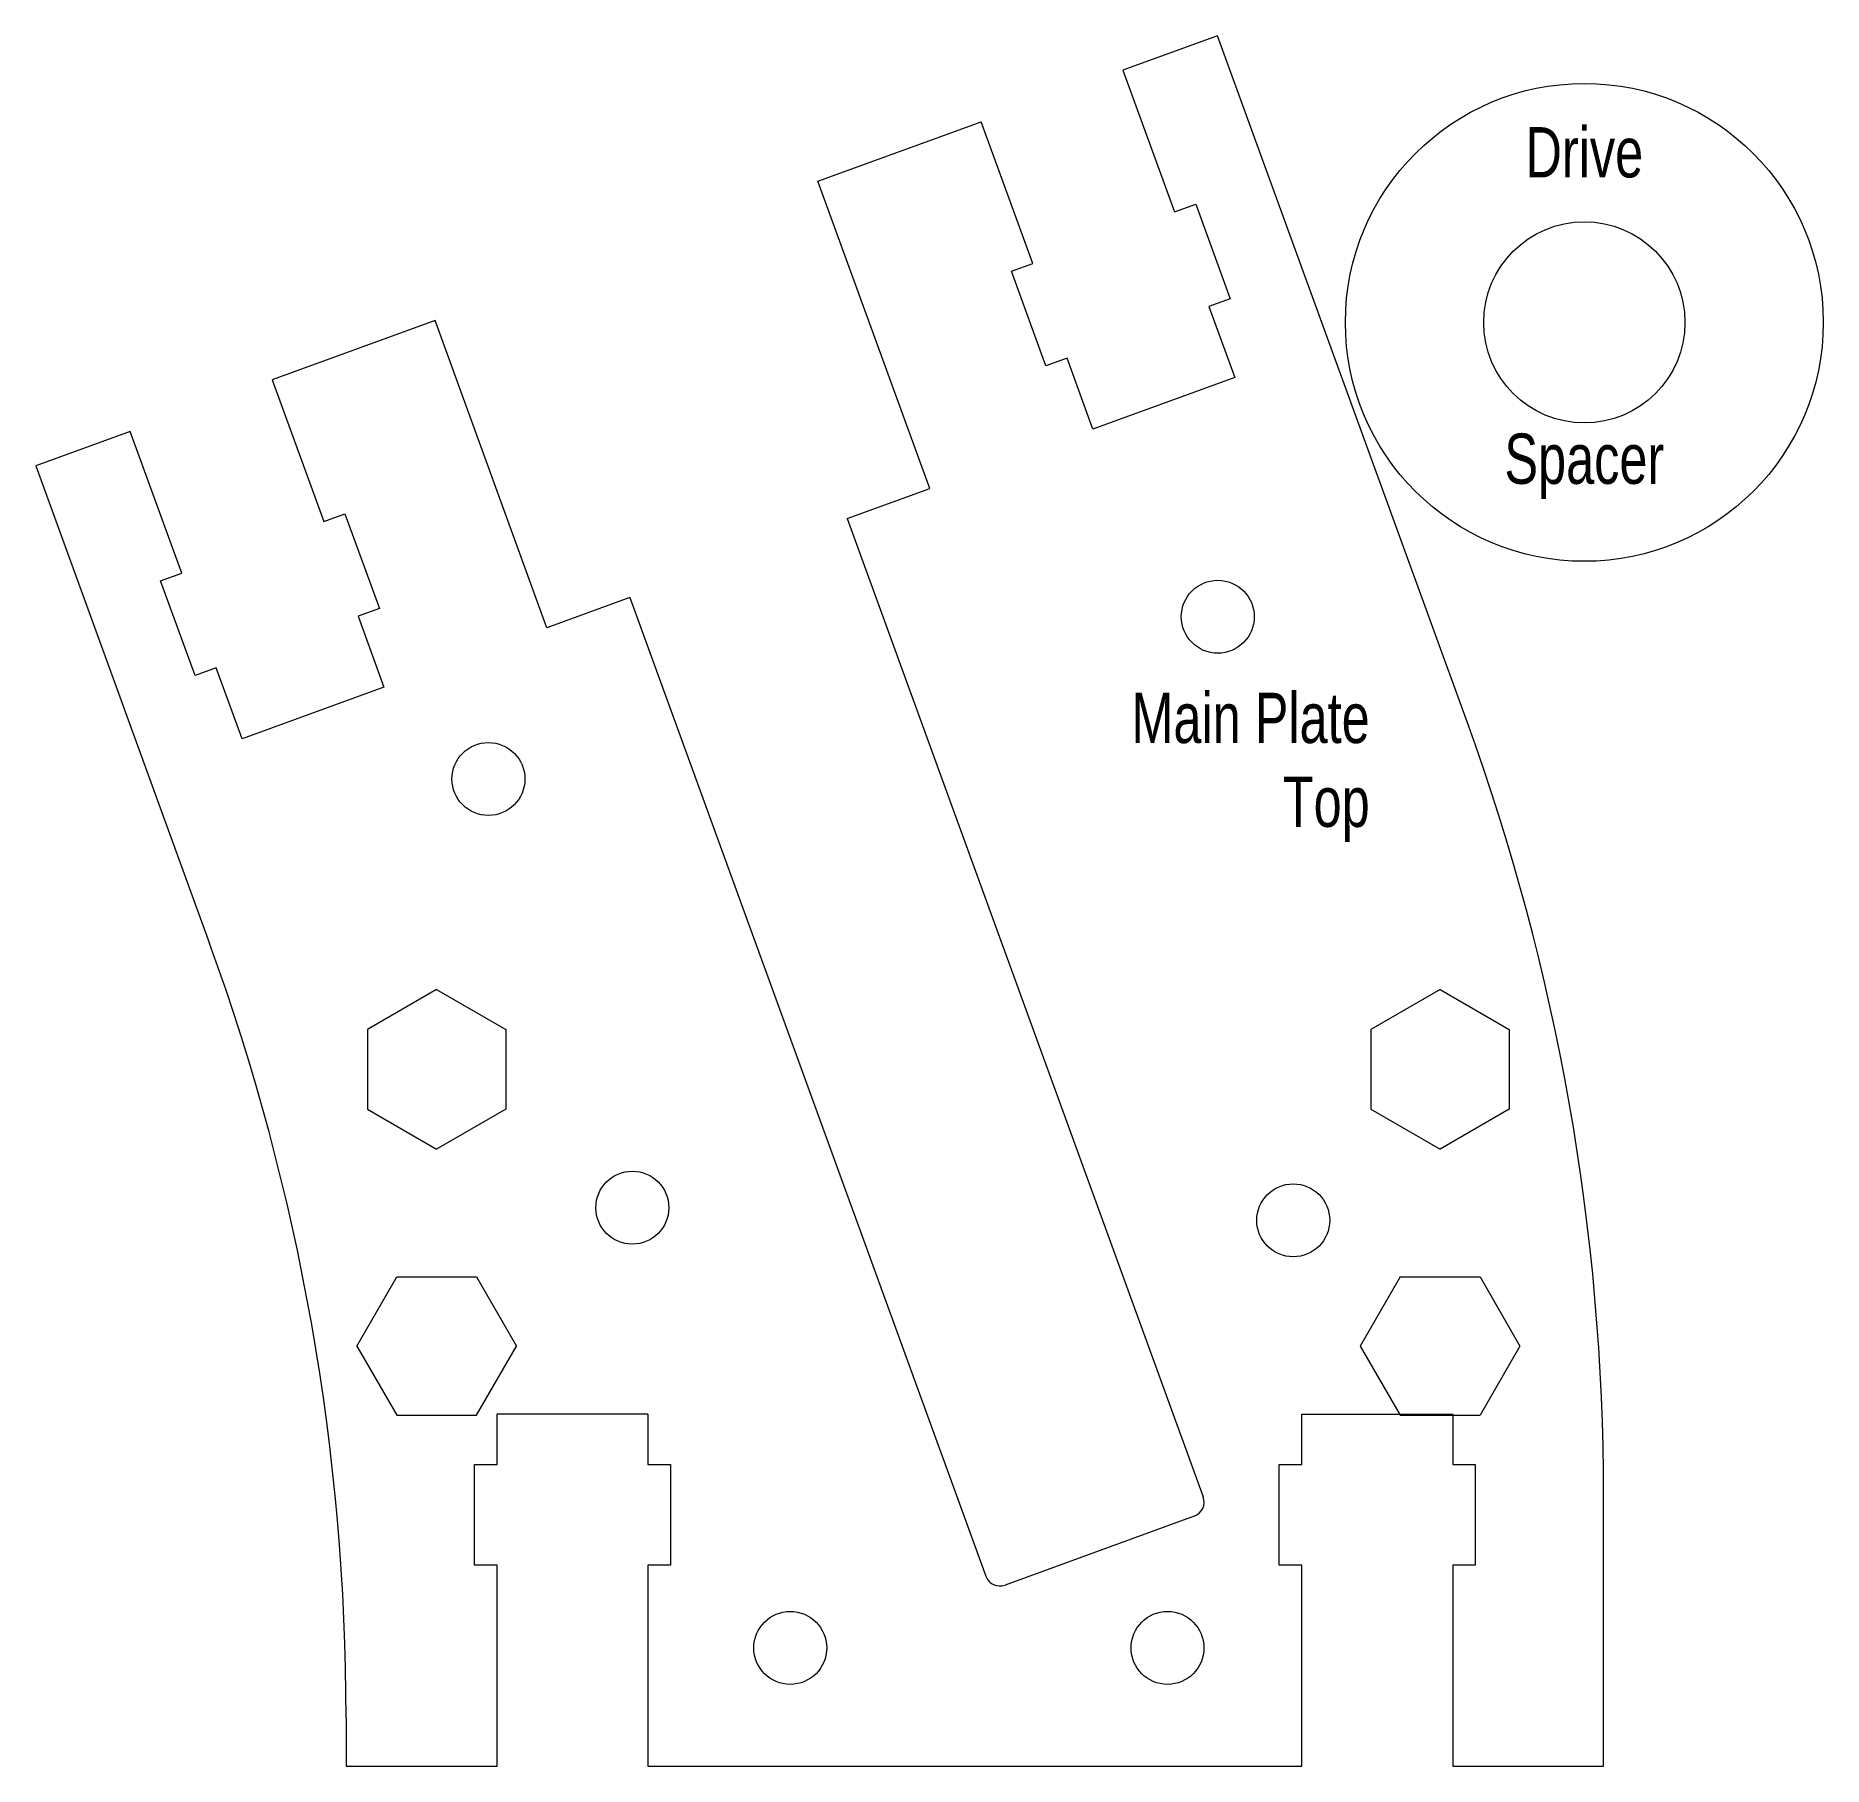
# Model space of a CAD drawing. Header units: millimetres. Extents: x 4.4 to 75.5, y 0.6 to 69.4.
import ezdxf

# ---------------------------------------------------------------- set-up
doc = ezdxf.new("R2010")
doc.units = ezdxf.units.MM
for name, color, linetype, lineweight, true_color in [('Main Plate Top Layer', 7, 'CONTINUOUS', 0, 0x000000), ('Main Plate Top Text', 4, 'CONTINUOUS', 0, 0x00ffff), ('Notes', 7, 'CONTINUOUS', 0, 0xffffff), ('Text', 4, 'CONTINUOUS', 0, 0x00ffff), ('Top', 7, 'CONTINUOUS', 0, 0xffffff)]:
    doc.layers.add(name, color=color, linetype=linetype, lineweight=lineweight, true_color=true_color)
doc.styles.get("Standard").update_dxf_attribs({"font": 'txt', "width": 0.75})

msp = doc.modelspace()

# ---------------------------------------------------------------- linework, layer by layer
at = {"layer": 'Main Plate Top Layer'}
for p, q in [((51.41, 69.397), (47.651, 68.029)), ((61.338, 42.121), (51.41, 69.397)), ((47.651, 68.029), (49.703, 62.391)), ((35.529, 63.617), (42.013, 65.977)), ((44.065, 60.339), (42.013, 65.977)), ((39.976, 51.401), (35.529, 63.617)), ((49.703, 62.391), (50.549, 62.699)), ((50.549, 62.699), (51.917, 58.94)), ((43.22, 60.031), (44.065, 60.339)), ((44.588, 56.272), (43.22, 60.031)), ((51.917, 58.94), (51.072, 58.632)), ((51.072, 58.632), (52.098, 55.813)), ((20.306, 58.077), (13.822, 55.717)), ((24.753, 45.861), (20.306, 58.077)), ((45.433, 56.58), (44.588, 56.272)), ((46.459, 53.761), (45.433, 56.58)), ((13.822, 55.717), (15.875, 50.078)), ((52.098, 55.813), (46.459, 53.761)), ((8.184, 53.664), (4.426, 52.296)), ((10.236, 48.026), (8.184, 53.664)), ((4.426, 52.296), (11.338, 33.305)), ((36.687, 50.204), (39.976, 51.401)), ((15.875, 50.078), (16.72, 50.386)), ((16.72, 50.386), (18.088, 46.627)), ((36.687, 50.204), (50.846, 11.301)), ((9.391, 47.718), (10.236, 48.026)), ((10.759, 43.96), (9.391, 47.718)), ((28.042, 47.058), (24.753, 45.861)), ((28.042, 47.058), (42.201, 8.154)), ((18.088, 46.627), (17.243, 46.32)), ((17.243, 46.32), (18.269, 43.501)), ((11.604, 44.268), (10.759, 43.96)), ((12.631, 41.448), (11.604, 44.268)), ((18.269, 43.501), (12.631, 41.448)), ((20.366, 31.476), (17.616, 29.888)), ((20.366, 31.476), (23.116, 29.888)), ((60.266, 31.476), (57.516, 29.888)), ((60.266, 31.476), (63.016, 29.888)), ((17.616, 29.888), (17.616, 26.713)), ((23.116, 29.888), (23.116, 26.713)), ((57.516, 29.888), (57.516, 26.713)), ((63.016, 29.888), (63.016, 26.713)), ((17.616, 26.713), (20.366, 25.125)), ((23.116, 26.713), (20.366, 25.125)), ((57.516, 26.713), (60.266, 25.125)), ((63.016, 26.713), (60.266, 25.125)), ((17.19, 17.3), (18.778, 20.05)), ((18.778, 20.05), (21.953, 20.05)), ((21.953, 20.05), (23.541, 17.3)), ((58.678, 20.05), (57.09, 17.3)), ((58.678, 20.05), (61.853, 20.05)), ((61.853, 20.05), (63.441, 17.3)), ((17.19, 17.3), (18.778, 14.55)), ((21.953, 14.55), (23.541, 17.3)), ((57.09, 17.3), (58.678, 14.55)), ((63.441, 17.3), (61.853, 14.55)), ((18.778, 14.55), (21.953, 14.55)), ((22.766, 12.591), (22.766, 14.591)), ((28.766, 14.591), (22.766, 14.591)), ((28.766, 14.591), (28.766, 12.591)), ((54.766, 12.591), (54.766, 14.591)), ((54.766, 14.591), (60.766, 14.591)), ((58.678, 14.55), (61.853, 14.55)), ((60.766, 14.591), (60.766, 12.591)), ((21.866, 12.591), (22.766, 12.591)), ((21.866, 8.591), (21.866, 12.591)), ((28.766, 12.591), (29.666, 12.591)), ((29.666, 12.591), (29.666, 8.591)), ((53.866, 12.591), (54.766, 12.591)), ((53.866, 8.591), (53.866, 12.591)), ((60.766, 12.591), (61.666, 12.591)), ((61.666, 12.591), (61.666, 8.591)), ((66.766, 0.591), (66.766, 11.339)), ((50.488, 10.532), (42.97, 7.796)), ((22.766, 8.591), (21.866, 8.591)), ((22.766, 0.591), (22.766, 8.591)), ((28.766, 8.591), (28.766, 0.591)), ((29.666, 8.591), (28.766, 8.591)), ((54.766, 8.591), (53.866, 8.591)), ((54.766, 0.591), (54.766, 8.591)), ((60.766, 8.591), (60.766, 0.591)), ((61.666, 8.591), (60.766, 8.591)), ((16.766, 2.523), (16.766, 0.591)), ((16.766, 0.591), (22.766, 0.591)), ((28.766, 0.591), (54.766, 0.591)), ((60.766, 0.591), (66.766, 0.591))]:
    msp.add_line(p, q, dxfattribs=at)
for centre in [(51.426, 46.296), (22.426, 39.846), (28.148, 22.8), (54.426, 22.296), (34.426, 5.296), (49.426, 5.296)]:
    msp.add_circle(centre, 1.45, dxfattribs=at)
for centre, radius, start, end in [((-23.234, 11.339), 90, 0, 20), ((-73.234, 2.523), 90, 0, 20), ((50.282, 11.096), 0.6, 290, 20), ((42.765, 8.36), 0.6, 200, 290)]:
    msp.add_arc(centre, radius, start, end, dxfattribs=at)
at = {"layer": 'Notes'}
msp.add_line((23.722, 14.591), (23.366, 14.591), dxfattribs=at)
at = {"layer": 'Top'}
for radius in [9.5, 4]:
    msp.add_circle((66, 58), radius, dxfattribs=at)

# ---------------------------------------------------------------- texts
at = {"layer": 'Main Plate Top Text', "insert": (57.467, 43.275), "char_height": 2, "width": 100, "attachment_point": 3}
msp.add_mtext('Main\\~Plate\\PTop', dxfattribs=at)
at = {"layer": 'Text', "char_height": 2, "width": 100, "attachment_point": 5}
for s, insert in [('Drive', (66, 64.75)), ('Spacer', (66, 52.279))]:
    msp.add_mtext(s, dxfattribs=dict(at, insert=insert))

doc.saveas('drawing.dxf')
